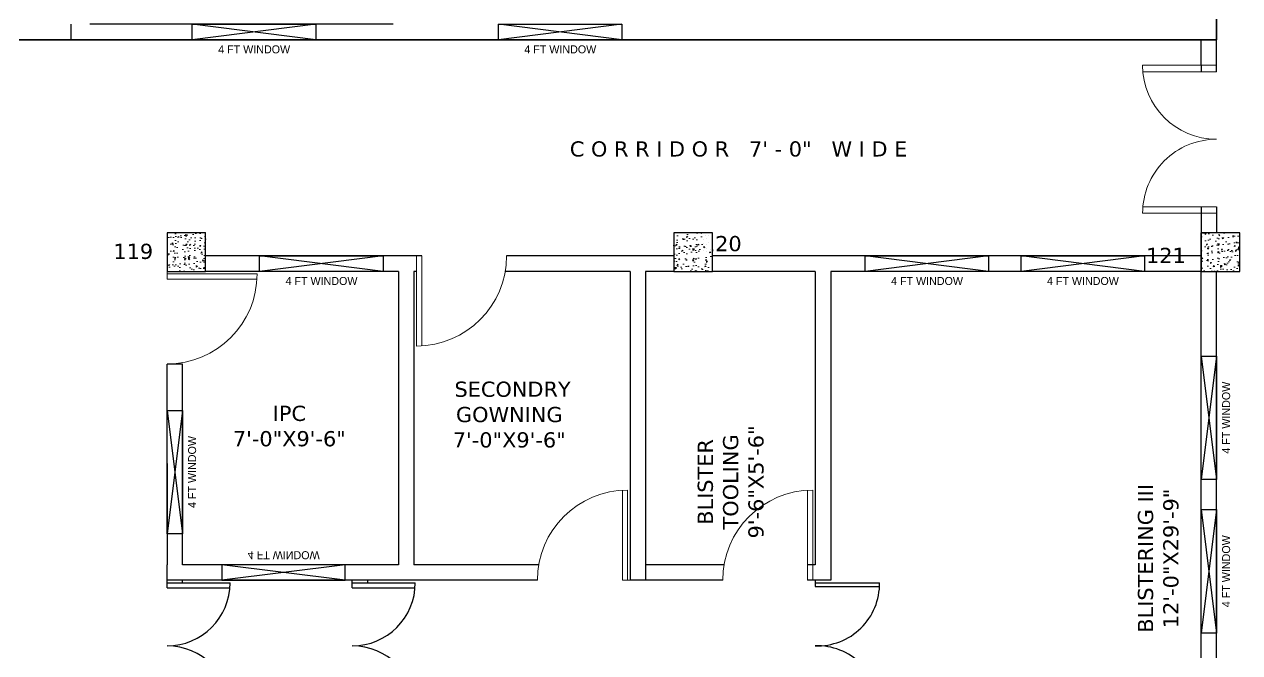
# Model space of a CAD drawing. Header units: inches. Extents: x -217 to 2701, y -906 to 3312.
# Drawn here: x 524.5 to 997, y 1876.8 to 2121 of the extents above; entities that cross this region are included whole.
import ezdxf

# ---------------------------------------------------------------- set-up
doc = ezdxf.new("R2010")
doc.units = ezdxf.units.IN
doc.header["$MEASUREMENT"] = 0
doc.linetypes.add('DASHED', pattern=[0.75, 0.5, -0.25])
doc.layers.get('0').update_dxf_attribs({"color": 8, "linetype": 'CONTINUOUS'})
doc.layers.add('AR. COLUMN', color=160, linetype='CONTINUOUS', lineweight=30)
doc.layers.add('AR. R.C.C HATCH', color=253, linetype='CONTINUOUS', lineweight=9)
for name, color, linetype in [('COLUMN', 8, 'CONTINUOUS'), ('COLUMN HATCH', 8, 'CONTINUOUS'), ('MAA-CABLE TRAY', 8, 'CONTINUOUS'), ('TEXT', 8, 'CONTINUOUS'), ('WALL', 7, 'CONTINUOUS'), ('WINDOOW', 8, 'CONTINUOUS')]:
    doc.layers.add(name, color=color, linetype=linetype)
doc.styles.add('H St Bt', font='stylu.ttf')
doc.styles.add('VERDANA', font='verdana.ttf')

# ---------------------------------------------------------------- blocks, each defined once
blk = doc.blocks.new('D1')
at = {"layer": 'WINDOOW', "color": 0, "lineweight": 0}
for p, q in [((2995.31, -11649.76), (2960.31, -11649.76)), ((2995.31, -11647.76), (2960.36, -11647.76)), ((2995.31, -11647.76), (2995.31, -11650.76))]:
    blk.add_line(p, q, dxfattribs=at)
blk.add_arc((2995.31, -11649.76), 35, 90, 180, dxfattribs=at)
blk = doc.blocks.new('b d')
at = {"layer": 'WINDOOW', "color": 0, "lineweight": 0}
for p, q in [((67237.44, 17555.04), (67233.94, 17555.04)), ((67234.94, 17526.29), (67234.94, 17555.04)), ((67237.44, 17526.39), (67237.44, 17555.04)), ((67289.94, 17526.39), (67289.94, 17555.04)), ((67289.94, 17555.04), (67293.44, 17555.04)), ((67292.44, 17526.29), (67292.44, 17555.04))]:
    blk.add_line(p, q, dxfattribs=at)
for centre, start, end in [((67234.94, 17555.04), 270, 0), ((67292.44, 17555.04), 180, 270)]:
    blk.add_arc(centre, 28.75, start, end, dxfattribs=at)
blk = doc.blocks.new('*U423')
at = {"layer": 'WALL', "color": 0}
for p, q in [((60520.06, 48188.77), (60526.06, 48188.77)), ((60520.06, 48140.77), (60520.06, 48188.77)), ((60526.06, 48188.77), (60520.06, 48140.77)), ((60520.06, 48188.77), (60526.06, 48140.77)), ((60526.06, 48188.77), (60526.06, 48140.77)), ((60526.06, 48140.77), (60520.06, 48140.77))]:
    blk.add_line(p, q, dxfattribs=at)
at = {"layer": 'TEXT', "lineweight": 0, "style": 'H St Bt'}
blk.add_text('4 FT WINDOW', height=3.1104, rotation=90, dxfattribs=at).set_placement((60531.34, 48150.84))
blk = doc.blocks.new('*U424')
at = {"layer": 'WALL', "color": 0}
for p, q in [((60520.06, 48188.77), (60526.06, 48188.77)), ((60520.06, 48140.77), (60520.06, 48188.77)), ((60526.06, 48188.77), (60520.06, 48140.77)), ((60520.06, 48188.77), (60526.06, 48140.77)), ((60526.06, 48188.77), (60526.06, 48140.77)), ((60526.06, 48140.77), (60520.06, 48140.77))]:
    blk.add_line(p, q, dxfattribs=at)
at = {"layer": 'TEXT', "lineweight": 0, "style": 'H St Bt'}
blk.add_text('4 FT WINDOW', height=3.1104, rotation=90, dxfattribs=at).set_placement((60531.34, 48150.84))
blk = doc.blocks.new('*U425')
at = {"layer": 'WALL', "color": 0}
for p, q in [((60520.06, 48188.77), (60526.06, 48188.77)), ((60520.06, 48140.77), (60520.06, 48188.77)), ((60526.06, 48188.77), (60520.06, 48140.77)), ((60520.06, 48188.77), (60526.06, 48140.77)), ((60526.06, 48188.77), (60526.06, 48140.77)), ((60526.06, 48140.77), (60520.06, 48140.77))]:
    blk.add_line(p, q, dxfattribs=at)
at = {"layer": 'TEXT', "lineweight": 0, "style": 'H St Bt'}
blk.add_text('4 FT WINDOW', height=3.1104, rotation=90, dxfattribs=at).set_placement((60531.34, 48150.84))
blk = doc.blocks.new('*U434')
at = {"layer": 'WALL', "color": 0}
for p, q in [((60520.06, 48188.77), (60526.06, 48188.77)), ((60520.06, 48140.77), (60520.06, 48188.77)), ((60526.06, 48188.77), (60520.06, 48140.77)), ((60520.06, 48188.77), (60526.06, 48140.77)), ((60526.06, 48188.77), (60526.06, 48140.77)), ((60526.06, 48140.77), (60520.06, 48140.77))]:
    blk.add_line(p, q, dxfattribs=at)
at = {"layer": 'TEXT', "lineweight": 0, "style": 'H St Bt'}
blk.add_text('4 FT WINDOW', height=3.1104, rotation=90, dxfattribs=at).set_placement((60531.34, 48150.84))
blk = doc.blocks.new('*U439')
at = {"layer": 'WALL', "color": 0}
for p, q in [((60520.06, 48188.77), (60526.06, 48188.77)), ((60520.06, 48140.77), (60520.06, 48188.77)), ((60526.06, 48188.77), (60520.06, 48140.77)), ((60520.06, 48188.77), (60526.06, 48140.77)), ((60526.06, 48188.77), (60526.06, 48140.77)), ((60526.06, 48140.77), (60520.06, 48140.77))]:
    blk.add_line(p, q, dxfattribs=at)
at = {"layer": 'TEXT', "lineweight": 0, "style": 'H St Bt'}
blk.add_text('4 FT WINDOW', height=3.1104, rotation=90, dxfattribs=at).set_placement((60531.34, 48150.84))
blk = doc.blocks.new('*U451')
at = {"layer": 'WALL', "color": 0}
for p, q in [((60520.06, 48188.77), (60526.06, 48188.77)), ((60520.06, 48140.77), (60520.06, 48188.77)), ((60526.06, 48188.77), (60520.06, 48140.77)), ((60520.06, 48188.77), (60526.06, 48140.77)), ((60526.06, 48188.77), (60526.06, 48140.77)), ((60526.06, 48140.77), (60520.06, 48140.77))]:
    blk.add_line(p, q, dxfattribs=at)
at = {"layer": 'TEXT', "lineweight": 0, "style": 'H St Bt'}
blk.add_text('4 FT WINDOW', height=3.1104, rotation=90, dxfattribs=at).set_placement((60531.34, 48150.84))
blk = doc.blocks.new('*U471')
at = {"layer": 'WALL', "color": 0}
for p, q in [((60520.06, 48188.77), (60526.06, 48188.77)), ((60520.06, 48140.77), (60520.06, 48188.77)), ((60526.06, 48188.77), (60520.06, 48140.77)), ((60520.06, 48188.77), (60526.06, 48140.77)), ((60526.06, 48188.77), (60526.06, 48140.77)), ((60526.06, 48140.77), (60520.06, 48140.77))]:
    blk.add_line(p, q, dxfattribs=at)
at = {"layer": 'TEXT', "lineweight": 0, "style": 'H St Bt'}
blk.add_text('4 FT WINDOW', height=3.1104, rotation=90, dxfattribs=at).set_placement((60531.34, 48150.84))
blk = doc.blocks.new('*U472')
at = {"layer": 'WALL', "color": 0}
for p, q in [((60520.06, 48188.77), (60526.06, 48188.77)), ((60520.06, 48140.77), (60520.06, 48188.77)), ((60526.06, 48188.77), (60520.06, 48140.77)), ((60520.06, 48188.77), (60526.06, 48140.77)), ((60526.06, 48188.77), (60526.06, 48140.77)), ((60526.06, 48140.77), (60520.06, 48140.77))]:
    blk.add_line(p, q, dxfattribs=at)
at = {"layer": 'TEXT', "lineweight": 0, "style": 'H St Bt'}
blk.add_text('4 FT WINDOW', height=3.1104, rotation=90, dxfattribs=at).set_placement((60531.34, 48150.84))
blk = doc.blocks.new('*U487')
at = {"layer": 'WALL', "color": 0}
for p, q in [((60520.06, 48188.77), (60526.06, 48188.77)), ((60520.06, 48140.77), (60520.06, 48188.77)), ((60526.06, 48188.77), (60520.06, 48140.77)), ((60520.06, 48188.77), (60526.06, 48140.77)), ((60526.06, 48188.77), (60526.06, 48140.77)), ((60526.06, 48140.77), (60520.06, 48140.77))]:
    blk.add_line(p, q, dxfattribs=at)
at = {"layer": 'TEXT', "lineweight": 0, "style": 'H St Bt'}
blk.add_text('4 FT WINDOW', height=3.1104, rotation=90, dxfattribs=at).set_placement((60531.34, 48150.84))
blk = doc.blocks.new('COLUMB 24X24')
at = {"lineweight": 18}
blk.add_wipeout([(600, 0), (600, 600), (0, 600), (0, 0)], dxfattribs=at)
at = {"layer": 'AR. R.C.C HATCH'}
h = blk.add_hatch(dxfattribs=at)
h.set_pattern_fill('AR-CONC', color=256, scale=30, style=0)
h.paths.add_polyline_path([(600, 600), (0, 600), (0, 0), (600, 0)])
at = {"layer": 'AR. COLUMN'}
blk.add_lwpolyline([(600, 0), (600, 600), (0, 600), (0, 0)], close=True, dxfattribs=at)
blk = doc.blocks.new('ASD')
at = {"lineweight": 18}
blk.add_wipeout([(-15, 0), (-15, -15), (0, -15), (0, 0)], dxfattribs=at)
at = {"layer": 'AR. R.C.C HATCH'}
h = blk.add_hatch(dxfattribs=at)
h.set_pattern_fill('AR-CONC', color=256, scale=0.75, angle=180, style=0)
h.paths.add_polyline_path([(-15, -15), (0, -15), (0, 0), (-15, 0)])
at = {"layer": 'AR. COLUMN'}
blk.add_lwpolyline([(-15, 0), (-15, -15), (0, -15), (0, 0)], close=True, dxfattribs=at)

msp = doc.modelspace()

# ---------------------------------------------------------------- hatches: boundary and pattern name
at = {"layer": 'COLUMN HATCH', "linetype": 'Continuous'}
for points in [[(595, 2040), (580, 2040), (580, 2025), (595, 2025)], [(792, 2040), (777, 2040), (777, 2025), (792, 2025)], [(997, 2040), (982, 2040), (982, 2025), (997, 2025)]]:
    msp.add_hatch(color=256, dxfattribs=at).paths.add_polyline_path(points)
at = {"layer": 'TEXT', "lineweight": 0}
for points in [[(595, 2040), (580, 2040), (580, 2025), (595, 2025)], [(792, 2040), (777, 2040), (777, 2025), (792, 2025)], [(997, 2040), (982, 2040), (982, 2025), (997, 2025)]]:
    msp.add_hatch(color=256, dxfattribs=at).paths.add_polyline_path(points)

# ---------------------------------------------------------------- linework, layer by layer
at = {"layer": 'COLUMN', "linetype": 'Continuous'}
for p, q in [((580, 1902), (580, 1905)), ((586, 1904), (586, 1905)), ((652, 1902), (652, 1905)), ((658, 1904), (658, 1905)), ((832, 1905), (832, 1902.5)), ((580, 1904), (604.5, 1904)), ((580, 1902), (604.42, 1902)), ((652, 1904), (676.5, 1904)), ((652, 1902), (676.42, 1902)), ((832, 1904), (857, 1904)), ((832, 1902.5), (856.95, 1902.5))]:
    msp.add_line(p, q, dxfattribs=at)
for points in [[(580, 2025), (595, 2025), (595, 2040), (580, 2040)], [(777, 2025), (792, 2025), (792, 2040), (777, 2040)], [(982, 2025), (997, 2025), (997, 2040), (982, 2040)]]:
    msp.add_lwpolyline(points, close=True, dxfattribs=at)
for centre, radius, start, end in [((580, 1904), 24.5, 270, 0), ((652, 1904), 24.5, 270, 0), ((832.83, 1903.65), 24.17, 268.0243, 0.8182), ((580, 1855), 24.5, 0, 90), ((652, 1855), 24.5, 0, 90), ((832.83, 1855.35), 24.17, 359.1818, 91.9757)]:
    msp.add_arc(centre, radius, start, end, dxfattribs=at)
at = {"layer": 'TEXT', "lineweight": 0}
for points in [[(580, 2025), (595, 2025), (595, 2040), (580, 2040)], [(777, 2025), (792, 2025), (792, 2040), (777, 2040)], [(982, 2025), (997, 2025), (997, 2040), (982, 2040)]]:
    msp.add_lwpolyline(points, close=True, dxfattribs=at)
at = {"layer": 'WALL', "linetype": 'Continuous'}
for p, q in [((988, 2102.6), (988, 2124)), ((667.88, 2121), (550, 2121)), ((982, 2115), (542.75, 2115)), ((982, 2105.1), (982, 2115)), ((982, 1854), (982, 2040)), ((988, 1839), (988, 2040)), ((679, 2031), (586, 2031)), ((997, 2031), (712, 2031)), ((670, 2025), (586, 2025)), ((670, 2025), (670, 1911)), ((677, 2025), (676, 2025)), ((676, 2025), (676, 1911)), ((760, 2025), (711.48, 2025)), ((760, 2025), (760, 1905)), ((832, 2025), (766, 2025)), ((766, 2025), (766, 1905)), ((832, 2025), (832, 1911)), ((988, 2025), (838, 2025)), ((838, 2025), (838, 1905)), ((586, 1989), (580, 1989)), ((580, 1950.32), (580, 1989)), ((586, 1911), (586, 1989)), ((580, 1905), (580, 1911)), ((670, 1911), (586, 1911)), ((724.52, 1911), (676, 1911)), ((796.52, 1911), (766, 1911)), ((832, 1911), (829, 1911)), ((724, 1905), (580, 1905)), ((796, 1905), (760, 1905)), ((838, 1905), (829, 1905))]:
    msp.add_line(p, q, dxfattribs=at)
at = {"layer": 'WALL'}
for p, q in [((542.75, 2115), (542.75, 2121)), ((982, 2105.1), (982, 2102.6)), ((982, 2050.1), (982, 2040)), ((988, 2050.1), (988, 2040)), ((580, 1950.32), (580, 1911))]:
    msp.add_line(p, q, dxfattribs=at)
at = {"layer": 'WINDOOW', "lineweight": 35}
for p, q in [((988, 2115), (988, 2567)), ((-15, 2115), (988, 2115))]:
    msp.add_line(p, q, dxfattribs=at)
at = {"layer": 'WINDOOW', "lineweight": 0}
for p, q in [((544, 2115), (539.25, 2115)), ((585.96, 1905), (585.96, 1904))]:
    msp.add_line(p, q, dxfattribs=at)
at = {"layer": 'WINDOOW', "linetype": 'DASHED', "lineweight": 0, "ltscale": 12}
for p, q in [((580, 2040), (580, 2025)), ((586, 2040), (586, 2025))]:
    msp.add_line(p, q, dxfattribs=at)

# ---------------------------------------------------------------- block references
at = {"layer": 'WALL', "rotation": 270}
for name, p in [('*U472', (-47550.95, 62641.06)), ('*U471', (-47431.94, 62641.06)), ('*U451', (-47524.77, 62551.06)), ('*U434', (-47289.37, 62551.06)), ('*U423', (-47228.77, 62551.06))]:
    msp.add_blockref(name, p, dxfattribs=at)
at = {"layer": 'WALL'}
for name, p in [('*U424', (-59538.06, -46196.66)), ('*U439', (-59940.06, -46217.77)), ('*U425', (-59538.06, -46256.32))]:
    msp.add_blockref(name, p, dxfattribs=at)
at = {"layer": 'WALL', "xscale": -1, "rotation": 270}
msp.add_blockref('*U487', (-47539.47, -58615.06), dxfattribs=at)
at = {"layer": 'WINDOOW', "lineweight": 0, "xscale": -1}
for name, p, rotation in [('b d', (-16567.04, -65187.34), 270), ('D1', (12326.76, -964.31), 269.9999999941637), ('D1', (-10890.76, 4900.31), 90), ('D1', (-10818.76, 4900.31), 90)]:
    msp.add_blockref(name, p, dxfattribs=dict(at, rotation=rotation))
at = {"layer": 'WINDOOW', "lineweight": 0, "rotation": 180.0000000058363}
msp.add_blockref('D1', (3575.31, -9625.76), dxfattribs=at)

# ---------------------------------------------------------------- texts
at = {"layer": 'TEXT', "linetype": 'Continuous', "char_height": 5.9055, "attachment_point": 5, "style": 'VERDANA'}
for s, insert, width in [('C O R R I D O R   7\' - 0"   W I D E', (802.17, 2072.52, -0.01), 366.9924), (' SECONDRY GOWNING\\P7\'-0"X9\'-6"', (713.04, 1969.32, 0.01), 61.1295), ('IPC\\P7\'-0"X9\'-6"', (627.54, 1964.86, 8.86), 61.1295)]:
    msp.add_mtext(s, dxfattribs=dict(at, insert=insert, width=width))
at = {"layer": 'TEXT', "lineweight": 0, "char_height": 5.906, "width": 5.1391, "attachment_point": 5, "style": 'VERDANA'}
for s, insert in [('120', (795.65, 2035.74)), ('119', (566.85, 2032.73)), ('121', (968.31, 2031.2))]:
    msp.add_mtext(s, dxfattribs=dict(at, insert=insert))
at = {"layer": 'TEXT', "linetype": 'Continuous', "char_height": 5.9055, "attachment_point": 5, "rotation": 90, "style": 'VERDANA'}
for s, insert, width in [('BLISTER TOOLING\\P9\'-6"X5\'-6"', (799.15, 1943.19, -0.01), 45.8472), ('BLISTERING III\\P12\'-0"X29\'-9"', (965.36, 1913.49, -0.02), 126.7591)]:
    msp.add_mtext(s, dxfattribs=dict(at, insert=insert, width=width))

# ---------------------------------------------------------------- next in the draw order: block references
at = {"layer": 'AR. COLUMN', "xscale": 0.02500000000000233, "yscale": 0.02500000000000233, "zscale": 0.02500000000000233, "rotation": 180}
for p in [(792, 2040), (997, 2040)]:
    msp.add_blockref('COLUMB 24X24', p, dxfattribs=at)
at = {"layer": 'MAA-CABLE TRAY', "lineweight": 18}
msp.add_blockref('ASD', (595, 2040), dxfattribs=at)

doc.saveas('drawing.dxf')
